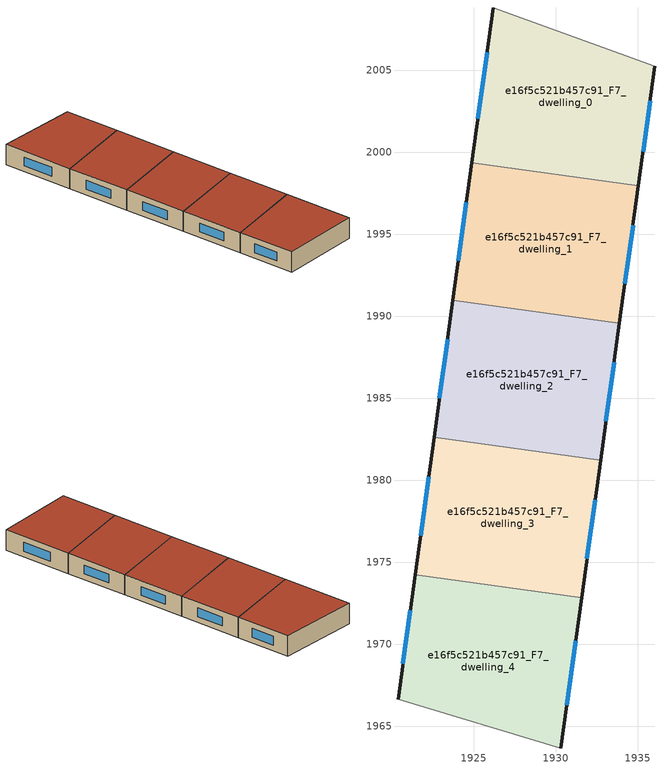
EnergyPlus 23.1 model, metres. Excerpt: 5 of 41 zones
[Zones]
e16f5c521b457c91_F7_dwelling_0
 floor to e16f5c521b457c91_F6_dwelling_0 (EU_floor_Construction): 1936.04,2005.22 1935.03,1997.94 1924.88,1999.35 1926.18,2008.79 z21
 wall outside (EU_wall_Construction): 1935.03,1997.94 1936.04,2005.22 / 1926.18,2008.79 1924.88,1999.35 z21:24
 wall adiabatic (EU_wall_Construction): 1936.04,2005.22 1926.18,2008.79 z21:24
 wall to e16f5c521b457c91_F7_dwelling_1 (EU_wall_Construction): 1924.88,1999.35 1935.03,1997.94 z21:24
 window (EU_Window_Construction): 1935.32,2000.02 1935.75,2003.14 / 1925.81,2006.09 1925.25,2002.04 z21.86:23.14
 roof outside (EU_roof_Construction): 1935.03,1997.94 1936.04,2005.22 1926.18,2008.79 1924.88,1999.35 z24
e16f5c521b457c91_F7_dwelling_1
 floor to e16f5c521b457c91_F6_dwelling_1 (EU_floor_Construction): 1935.03,1997.94 1933.88,1989.58 1923.73,1990.98 1924.88,1999.35 z21
 wall outside (EU_wall_Construction): 1933.88,1989.58 1935.03,1997.94 / 1924.88,1999.35 1923.73,1990.98 z21:24
 wall to e16f5c521b457c91_F7_dwelling_2 (EU_wall_Construction): 1923.73,1990.98 1933.88,1989.58 z21:24
 window (EU_Window_Construction): 1934.21,1991.97 1934.7,1995.55 / 1924.55,1996.96 1924.06,1993.37 z21.86:23.14
 roof outside (EU_roof_Construction): 1933.88,1989.58 1935.03,1997.94 1924.88,1999.35 1923.73,1990.98 z24
e16f5c521b457c91_F7_dwelling_2
 floor to e16f5c521b457c91_F6_dwelling_2 (EU_floor_Construction): 1933.88,1989.58 1932.72,1981.21 1922.58,1982.61 1923.73,1990.98 z21
 wall outside (EU_wall_Construction): 1932.72,1981.21 1933.88,1989.58 / 1923.73,1990.98 1922.58,1982.61 z21:24
 wall to e16f5c521b457c91_F7_dwelling_3 (EU_wall_Construction): 1922.58,1982.61 1932.72,1981.21 z21:24
 window (EU_Window_Construction): 1933.05,1983.6 1933.55,1987.19 / 1923.4,1988.59 1922.91,1985 z21.86:23.14
 roof outside (EU_roof_Construction): 1932.72,1981.21 1933.88,1989.58 1923.73,1990.98 1922.58,1982.61 z24
e16f5c521b457c91_F7_dwelling_3
 floor to e16f5c521b457c91_F6_dwelling_3 (EU_floor_Construction): 1932.72,1981.21 1931.57,1972.84 1921.43,1974.24 1922.58,1982.61 z21
 wall outside (EU_wall_Construction): 1931.57,1972.84 1932.72,1981.21 / 1922.58,1982.61 1921.43,1974.24 z21:24
 wall to e16f5c521b457c91_F7_dwelling_4 (EU_wall_Construction): 1921.43,1974.24 1931.57,1972.84 z21:24
 window (EU_Window_Construction): 1931.9,1975.23 1932.39,1978.82 / 1922.25,1980.22 1921.75,1976.63 z21.86:23.14
 roof outside (EU_roof_Construction): 1931.57,1972.84 1932.72,1981.21 1922.58,1982.61 1921.43,1974.24 z24
e16f5c521b457c91_F7_dwelling_4
 floor to e16f5c521b457c91_F6_dwelling_4 (EU_floor_Construction): 1931.57,1972.84 1930.3,1963.68 1920.38,1966.64 1921.43,1974.24 z21
 wall outside (EU_wall_Construction): 1930.3,1963.68 1931.57,1972.84 / 1921.43,1974.24 1920.38,1966.64 z21:24
 wall adiabatic (EU_wall_Construction): 1920.38,1966.64 1930.3,1963.68 z21:24
 window (EU_Window_Construction): 1930.66,1966.3 1931.21,1970.22 / 1921.13,1972.07 1920.68,1968.81 z21.86:23.14
 roof outside (EU_roof_Construction): 1930.3,1963.68 1931.57,1972.84 1921.43,1974.24 1920.38,1966.64 z24
[Building]
EU S2 Campaign: North Axis=0; Terrain=City; Solar Distribution=FullExterior
[Site:Location]
Helsinki-Vantaa.AP: Latitude=60.317; Longitude=24.963; Time Zone=2; Elevation=54.6
[SizingPeriod:WeatherFileDays]
AnnualSizingPeriod: Begin Month=1; Begin Day of Month=1; End Month=12; End Day of Month=31; Day of Week for Start Day=Monday; Use Weather File Daylight Saving Period=No; Use Weather File Rain and Snow Indicators=No
[MATERIAL]
EU_InternalMass_Material: Roughness=MediumRough; Thickness=0.1; Conductivity=1; Density=1800; Specific Heat=900; Thermal Absorptance=0.9; Solar Absorptance=0.7; Visible Absorptance=0.7
[MATERIAL:NOMASS] Roughness=MediumRough; Thermal Absorptance=0.9; Solar Absorptance=0.7; Visible Absorptance=0.7
Name | Thermal Resistance
EU_wall_NoMass | 2.6932
EU_roof_NoMass | 3.19818
EU_floor_NoMass | 2.22482
[WINDOWMATERIAL:SIMPLEGLAZINGSYSTEM]
EU_Window_SimpleGlazing: UFactor=2.14966; Solar Heat Gain Coefficient=0.7; Visible Transmittance=0.7
[CONSTRUCTION]
EU_wall_Construction: EU_wall_NoMass
EU_roof_Construction: EU_roof_NoMass
EU_floor_Construction: EU_floor_NoMass
EU_Window_Construction: EU_Window_SimpleGlazing
EU_InternalMass_Construction: EU_InternalMass_Material
[ZONE] Type=1; Multiplier=1; Ceiling Height=autocalculate; Floor Area=autocalculate; Part of Total Floor Area=Yes
Name | Volume
e16f5c521b457c91_F7_dwelling_0 | 259.642
e16f5c521b457c91_F7_dwelling_1 | 259.641
e16f5c521b457c91_F7_dwelling_2 | 259.653
e16f5c521b457c91_F7_dwelling_3 | 259.643
e16f5c521b457c91_F7_dwelling_4 | 259.633
[INTERNALMASS] Construction=EU_InternalMass_Construction
Name | Zone or ZoneList | Surface Area
e16f5c521b457c91_F7_dwelling_0_EU_InternalMass | e16f5c521b457c91_F7_dwelling_0 | 86.5472
e16f5c521b457c91_F7_dwelling_1_EU_InternalMass | e16f5c521b457c91_F7_dwelling_1 | 86.5471
e16f5c521b457c91_F7_dwelling_2_EU_InternalMass | e16f5c521b457c91_F7_dwelling_2 | 86.551
e16f5c521b457c91_F7_dwelling_3_EU_InternalMass | e16f5c521b457c91_F7_dwelling_3 | 86.5476
e16f5c521b457c91_F7_dwelling_4_EU_InternalMass | e16f5c521b457c91_F7_dwelling_4 | 86.5443
[OTHEREQUIPMENT] Fuel Type=Electricity; Design Level Calculation Method=Watts/Area; Power per Zone Floor Area=1; Fraction Latent=0; Fraction Radiant=0; Fraction Lost=0; Carbon Dioxide Generation Rate=0; EndUse Subcategory=EU_Step8_InternalGains
Name | Zone or ZoneList or Space or SpaceList | Schedule
EU_Step8_InternalGain_e16f5c521b457c91_F7_dwelling_0_f000 | e16f5c521b457c91_F7_dwelling_0 | EU_Step8_GainSchedule_e16f5c521b457c91_F7_dwelling_0_f000
EU_Step8_InternalGain_e16f5c521b457c91_F7_dwelling_1_f000 | e16f5c521b457c91_F7_dwelling_1 | EU_Step8_GainSchedule_e16f5c521b457c91_F7_dwelling_1_f000
EU_Step8_InternalGain_e16f5c521b457c91_F7_dwelling_2_f000 | e16f5c521b457c91_F7_dwelling_2 | EU_Step8_GainSchedule_e16f5c521b457c91_F7_dwelling_2_f000
EU_Step8_InternalGain_e16f5c521b457c91_F7_dwelling_3_f000 | e16f5c521b457c91_F7_dwelling_3 | EU_Step8_GainSchedule_e16f5c521b457c91_F7_dwelling_3_f000
EU_Step8_InternalGain_e16f5c521b457c91_F7_dwelling_4_f000 | e16f5c521b457c91_F7_dwelling_4 | EU_Step8_GainSchedule_e16f5c521b457c91_F7_dwelling_4_f000
[ZONEVENTILATION:DESIGNFLOWRATE] Schedule=EU_AlwaysOn; Design Flow Rate Calculation Method=AirChanges/Hour; Air Changes per Hour=0.586271; Ventilation Type=Natural; Fan Pressure Rise=0; Fan Total Efficiency=1; Constant Term Coefficient=1; Temperature Term Coefficient=0; Velocity Term Coefficient=0; Velocity Squared Term Coefficient=0; Minimum Indoor Temperature=-100; Maximum Indoor Temperature=100; Delta Temperature=-100; Minimum Outdoor Temperature=-100; Maximum Outdoor Temperature=100; Maximum Wind Speed=40
Name | Zone or ZoneList or Space or SpaceList
EU_ConstantAir_e16f5c521b457c91_F7_dwelling_0 | e16f5c521b457c91_F7_dwelling_0
EU_ConstantAir_e16f5c521b457c91_F7_dwelling_1 | e16f5c521b457c91_F7_dwelling_1
EU_ConstantAir_e16f5c521b457c91_F7_dwelling_2 | e16f5c521b457c91_F7_dwelling_2
EU_ConstantAir_e16f5c521b457c91_F7_dwelling_3 | e16f5c521b457c91_F7_dwelling_3
EU_ConstantAir_e16f5c521b457c91_F7_dwelling_4 | e16f5c521b457c91_F7_dwelling_4
[HVACTEMPLATE:THERMOSTAT] Constant Heating Setpoint=20; Constant Cooling Setpoint=50
EU_HeatOnly_e16f5c521b457c91_F0_dwelling_0; EU_HeatOnly_e16f5c521b457c91_F0_dwelling_1; EU_HeatOnly_e16f5c521b457c91_F0_dwelling_2; EU_HeatOnly_e16f5c521b457c91_F0_dwelling_3; EU_HeatOnly_e16f5c521b457c91_F0_dwelling_4; EU_HeatOnly_e16f5c521b457c91_F0_dwelling_5; EU_HeatOnly_e16f5c521b457c91_F1_dwelling_0; EU_HeatOnly_e16f5c521b457c91_F1_dwelling_1; EU_HeatOnly_e16f5c521b457c91_F1_dwelling_2; EU_HeatOnly_e16f5c521b457c91_F1_dwelling_3; EU_HeatOnly_e16f5c521b457c91_F1_dwelling_4; EU_HeatOnly_e16f5c521b457c91_F2_dwelling_0; EU_HeatOnly_e16f5c521b457c91_F2_dwelling_1; EU_HeatOnly_e16f5c521b457c91_F2_dwelling_2; EU_HeatOnly_e16f5c521b457c91_F2_dwelling_3; EU_HeatOnly_e16f5c521b457c91_F2_dwelling_4; EU_HeatOnly_e16f5c521b457c91_F3_dwelling_0; EU_HeatOnly_e16f5c521b457c91_F3_dwelling_1; EU_HeatOnly_e16f5c521b457c91_F3_dwelling_2; EU_HeatOnly_e16f5c521b457c91_F3_dwelling_3; EU_HeatOnly_e16f5c521b457c91_F3_dwelling_4; EU_HeatOnly_e16f5c521b457c91_F4_dwelling_0; EU_HeatOnly_e16f5c521b457c91_F4_dwelling_1; EU_HeatOnly_e16f5c521b457c91_F4_dwelling_2; EU_HeatOnly_e16f5c521b457c91_F4_dwelling_3; EU_HeatOnly_e16f5c521b457c91_F4_dwelling_4; EU_HeatOnly_e16f5c521b457c91_F5_dwelling_0; EU_HeatOnly_e16f5c521b457c91_F5_dwelling_1; EU_HeatOnly_e16f5c521b457c91_F5_dwelling_2; EU_HeatOnly_e16f5c521b457c91_F5_dwelling_3; EU_HeatOnly_e16f5c521b457c91_F5_dwelling_4; EU_HeatOnly_e16f5c521b457c91_F6_dwelling_0; EU_HeatOnly_e16f5c521b457c91_F6_dwelling_1; EU_HeatOnly_e16f5c521b457c91_F6_dwelling_2; EU_HeatOnly_e16f5c521b457c91_F6_dwelling_3; EU_HeatOnly_e16f5c521b457c91_F6_dwelling_4; EU_HeatOnly_e16f5c521b457c91_F7_dwelling_0; EU_HeatOnly_e16f5c521b457c91_F7_dwelling_1; EU_HeatOnly_e16f5c521b457c91_F7_dwelling_2; EU_HeatOnly_e16f5c521b457c91_F7_dwelling_3; EU_HeatOnly_e16f5c521b457c91_F7_dwelling_4
[HVACTEMPLATE:ZONE:IDEALLOADSAIRSYSTEM] System Availability Schedule=EU_AlwaysOn; Maximum Heating Supply Air Temperature=50; Minimum Cooling Supply Air Temperature=13; Maximum Heating Supply Air Humidity Ratio=0.0156; Minimum Cooling Supply Air Humidity Ratio=0.0077; Heating Limit=NoLimit; Cooling Limit=NoLimit; Heating Availability Schedule=EU_AlwaysOn; Cooling Availability Schedule=EU_CoolingOff; Dehumidification Control Type=ConstantSensibleHeatRatio; Cooling Sensible Heat Ratio=0.7; Dehumidification Setpoint=60; Humidification Control Type=None; Humidification Setpoint=30; Outdoor Air Method=None; Outdoor Air Flow Rate per Person=0.00944; Outdoor Air Flow Rate per Zone Floor Area=0; Outdoor Air Flow Rate per Zone=0; Demand Controlled Ventilation Type=None; Outdoor Air Economizer Type=NoEconomizer; Heat Recovery Type=None; Sensible Heat Recovery Effectiveness=0.7; Latent Heat Recovery Effectiveness=0.65
Name | Template Thermostat
e16f5c521b457c91_F7_dwelling_0 | EU_HeatOnly_e16f5c521b457c91_F7_dwelling_0
e16f5c521b457c91_F7_dwelling_1 | EU_HeatOnly_e16f5c521b457c91_F7_dwelling_1
e16f5c521b457c91_F7_dwelling_2 | EU_HeatOnly_e16f5c521b457c91_F7_dwelling_2
e16f5c521b457c91_F7_dwelling_3 | EU_HeatOnly_e16f5c521b457c91_F7_dwelling_3
e16f5c521b457c91_F7_dwelling_4 | EU_HeatOnly_e16f5c521b457c91_F7_dwelling_4
[SIZING:ZONE] Zone Cooling Design Supply Air Temperature Input Method=SupplyAirTemperature; Zone Cooling Design Supply Air Temperature=13; Zone Heating Design Supply Air Temperature Input Method=SupplyAirTemperature; Zone Heating Design Supply Air Temperature=50; Zone Cooling Design Supply Air Humidity Ratio=0.008; Zone Heating Design Supply Air Humidity Ratio=0.008; Cooling Design Air Flow Method=DesignDay; Cooling Design Air Flow Rate=0; Cooling Minimum Air Flow per Zone Floor Area=0.000762; Cooling Minimum Air Flow=0; Cooling Minimum Air Flow Fraction=0.2; Heating Design Air Flow Method=DesignDay; Heating Design Air Flow Rate=0; Heating Maximum Air Flow per Zone Floor Area=0.002032; Heating Maximum Air Flow=0.141576; Heating Maximum Air Flow Fraction=0.3; Account for Dedicated Outdoor Air System=No; Dedicated Outdoor Air System Control Strategy=NeutralSupplyAir; Dedicated Outdoor Air Low Setpoint Temperature for Design=autosize; Dedicated Outdoor Air High Setpoint Temperature for Design=autosize; Zone Load Sizing Method=Sensible Load Only No Latent Load; Zone Latent Cooling Design Supply Air Humidity Ratio Input Method=HumidityRatioDifference; Zone Cooling Design Supply Air Humidity Ratio Difference=0.005; Zone Latent Heating Design Supply Air Humidity Ratio Input Method=HumidityRatioDifference; Zone Humidification Design Supply Air Humidity Ratio Difference=0.005
e16f5c521b457c91_F7_dwelling_0; e16f5c521b457c91_F7_dwelling_1; e16f5c521b457c91_F7_dwelling_2; e16f5c521b457c91_F7_dwelling_3; e16f5c521b457c91_F7_dwelling_4
[SCHEDULE:CONSTANT]
Name | Hourly Value
EU_AlwaysOn | 1
EU_CoolingOff | 0
[SCHEDULE:FILE] Column Number=1; Rows to Skip at Top=0; Number of Hours of Data=8760; Column Separator=Comma; Interpolate to Timestep=No; Minutes per Item=60; Adjust Schedule for Daylight Savings=Yes
Name | File
EU_Step8_GainSchedule_e16f5c521b457c91_F7_dwelling_0_f000 | ../../schedules/e16f5c521b457c91/e16f5c521b457c91_F7_dwelling_0_f000_gain.csv
EU_Step8_GainSchedule_e16f5c521b457c91_F7_dwelling_1_f000 | ../../schedules/e16f5c521b457c91/e16f5c521b457c91_F7_dwelling_1_f000_gain.csv
EU_Step8_GainSchedule_e16f5c521b457c91_F7_dwelling_2_f000 | ../../schedules/e16f5c521b457c91/e16f5c521b457c91_F7_dwelling_2_f000_gain.csv
EU_Step8_GainSchedule_e16f5c521b457c91_F7_dwelling_3_f000 | ../../schedules/e16f5c521b457c91/e16f5c521b457c91_F7_dwelling_3_f000_gain.csv
EU_Step8_GainSchedule_e16f5c521b457c91_F7_dwelling_4_f000 | ../../schedules/e16f5c521b457c91/e16f5c521b457c91_F7_dwelling_4_f000_gain.csv
